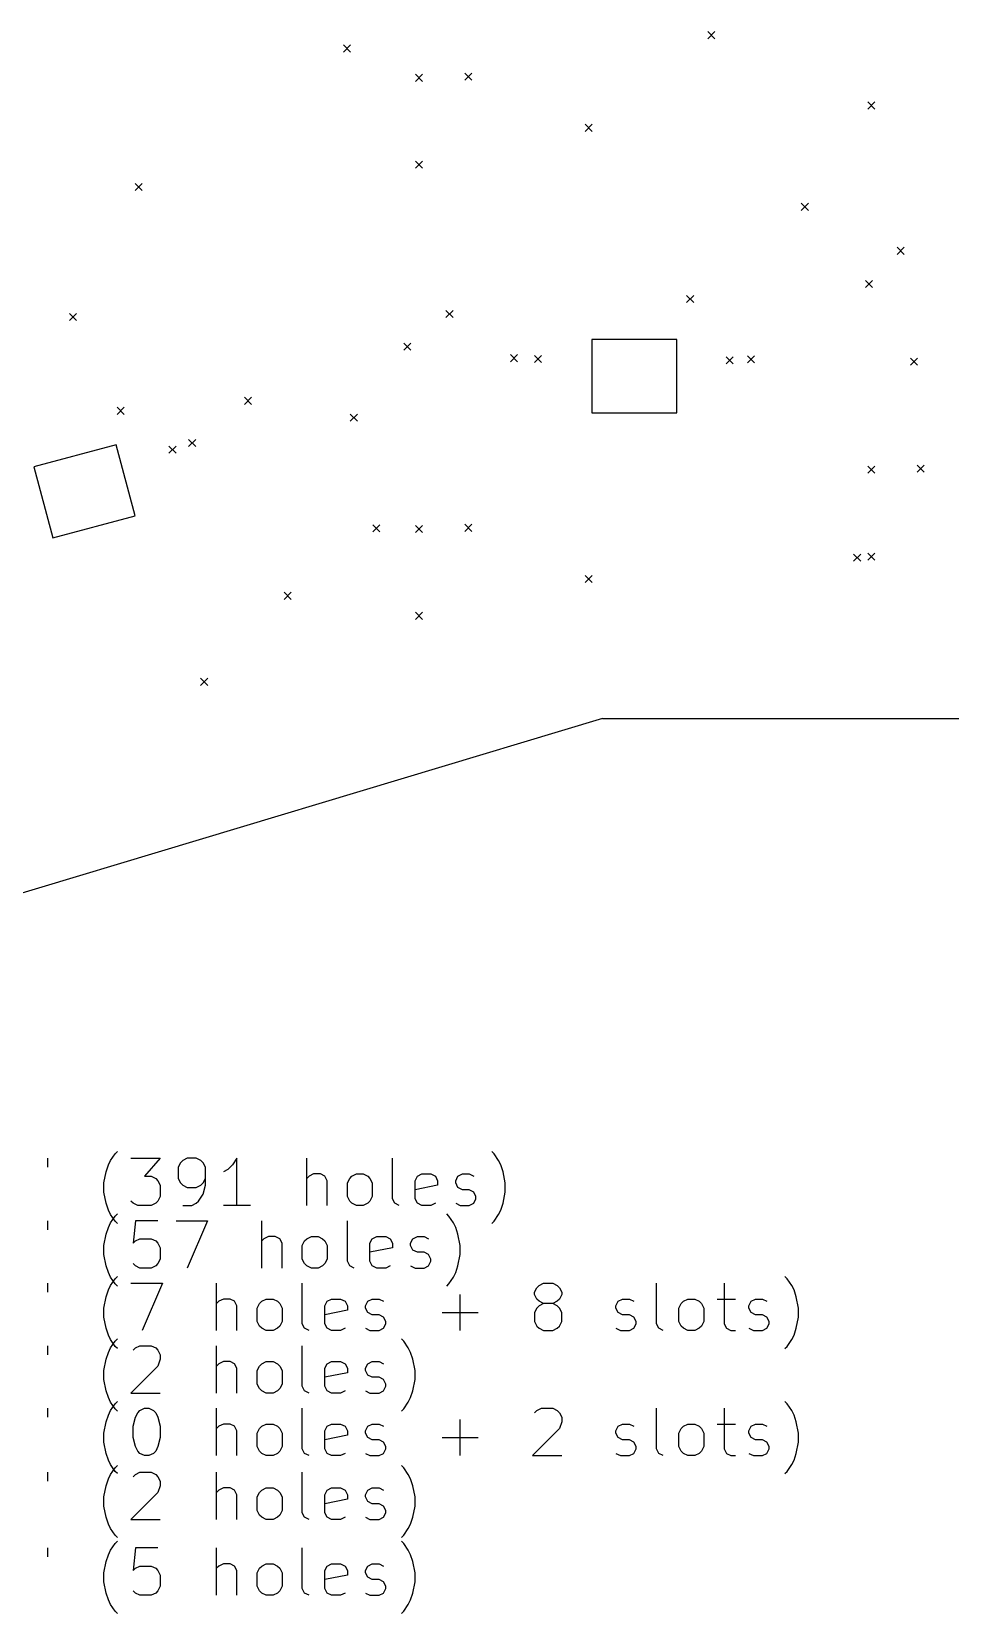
# Model space of a CAD drawing. Extents: x 80 to 226, y -171 to -35.
# Drawn here: x 114.2 to 152.9, y -171.2 to -104.4 of the extents above; entities that cross this region are included whole.
import ezdxf

# ---------------------------------------------------------------- set-up
doc = ezdxf.new("R2010")
doc.units = 0
doc.layers.add('BLACK', color=7, linetype='CONTINUOUS')

msp = doc.modelspace()

# ---------------------------------------------------------------- linework, layer by layer
at = {"layer": 'BLACK', "linetype": 'CONTINUOUS'}
for p, q in [((142.7, -104.45), (143, -104.75)), ((143, -104.45), (142.7, -104.75)), ((127.31294, -105.01008), (127.61294, -105.31008)), ((127.61294, -105.01008), (127.31294, -105.31008)), ((130.356, -106.252), (130.656, -106.552)), ((130.656, -106.252), (130.356, -106.552)), ((132.442, -106.204), (132.742, -106.504)), ((132.742, -106.204), (132.442, -106.504)), ((149.456001, -107.419002), (149.756001, -107.719002)), ((149.756001, -107.419002), (149.456001, -107.719002)), ((137.524001, -108.361001), (137.824001, -108.661001)), ((137.824001, -108.361001), (137.524001, -108.661001)), ((130.356, -109.919), (130.656, -110.219)), ((130.656, -109.919), (130.356, -110.219)), ((118.523999, -110.861), (118.823999, -111.161)), ((118.823999, -110.861), (118.523999, -111.161)), ((146.65, -111.7), (146.95, -112)), ((146.95, -111.7), (146.65, -112)), ((150.694181, -113.554701), (150.994181, -113.854701)), ((150.994181, -113.554701), (150.694181, -113.854701)), ((149.36362, -114.95464), (149.66362, -115.25464)), ((149.66362, -114.95464), (149.36362, -115.25464)), ((141.80712, -115.58964), (142.10712, -115.88964)), ((142.10712, -115.58964), (141.80712, -115.88964)), ((115.75, -116.35), (116.05, -116.65)), ((116.05, -116.35), (115.75, -116.65)), ((131.64712, -116.22464), (131.94712, -116.52464)), ((131.94712, -116.22464), (131.64712, -116.52464)), ((137.799999, -117.451), (137.799999, -120.551)), ((141.399999, -117.451), (137.799999, -117.451)), ((141.399999, -120.551), (141.399999, -117.451)), ((129.86912, -117.599989), (130.16912, -117.899989)), ((130.16912, -117.599989), (129.86912, -117.899989)), ((134.37, -118.089), (134.67, -118.389)), ((134.67, -118.089), (134.37, -118.389)), ((135.378589, -118.12287), (135.678589, -118.42287)), ((135.678589, -118.12287), (135.378589, -118.42287)), ((143.477289, -118.176841), (143.777289, -118.476841)), ((143.777289, -118.176841), (143.477289, -118.476841)), ((144.376, -118.138), (144.676, -118.438)), ((144.676, -118.138), (144.376, -118.438)), ((151.262407, -118.241594), (151.562407, -118.541594)), ((151.562407, -118.241594), (151.262407, -118.541594)), ((123.13812, -119.889736), (123.43812, -120.189736)), ((123.43812, -119.889736), (123.13812, -120.189736)), ((117.754931, -120.313425), (118.054931, -120.613425)), ((118.054931, -120.313425), (117.754931, -120.613425)), ((127.604357, -120.597876), (127.904357, -120.897876)), ((127.904357, -120.597876), (127.604357, -120.897876)), ((137.799999, -120.551), (141.399999, -120.551)), ((117.721306, -121.898055), (114.243973, -122.829804)), ((118.523645, -124.892425), (117.721306, -121.898055)), ((119.946468, -121.957581), (120.246468, -122.257581)), ((120.246468, -121.957581), (119.946468, -122.257581)), ((120.779824, -121.672845), (121.079824, -121.972845)), ((121.079824, -121.672845), (120.779824, -121.972845)), ((114.243973, -122.829804), (115.046312, -125.824174)), ((149.456, -122.802), (149.756, -123.102)), ((149.756, -122.802), (149.456, -123.102)), ((151.542, -122.754), (151.842, -123.054)), ((151.842, -122.754), (151.542, -123.054)), ((115.046312, -125.824174), (118.523645, -124.892425)), ((128.555, -125.27852), (128.855, -125.57852)), ((128.855, -125.27852), (128.555, -125.57852)), ((130.356, -125.302), (130.656, -125.602)), ((130.656, -125.302), (130.356, -125.602)), ((132.442, -125.254), (132.742, -125.554)), ((132.742, -125.254), (132.442, -125.554)), ((148.857881, -126.516503), (149.157881, -126.816503)), ((149.157881, -126.516503), (148.857881, -126.816503)), ((149.456001, -126.469002), (149.756001, -126.769002)), ((149.756001, -126.469002), (149.456001, -126.769002)), ((137.524, -127.411001), (137.824, -127.711001)), ((137.824, -127.411001), (137.524, -127.711001)), ((124.81406, -128.124976), (125.11406, -128.424976)), ((125.11406, -128.124976), (124.81406, -128.424976)), ((130.356, -128.969), (130.656, -129.269)), ((130.656, -128.969), (130.356, -129.269)), ((121.287042, -131.757044), (121.587042, -132.057044)), ((121.587042, -131.757044), (121.287042, -132.057044)), ((138.251328, -133.4495), (94.62, -146.5795)), ((138.251328, -133.4495), (187.225, -133.4495)), ((114.818318, -152.022734), (114.818318, -152.403686)), ((117.389747, -152.308448), (117.484985, -152.117972)), ((117.484985, -152.117972), (117.675461, -151.832257)), ((117.675461, -151.832257), (117.7707, -151.737019)), ((118.342128, -152.022734), (119.580223, -152.022734)), ((119.580223, -152.022734), (118.913556, -152.784638)), ((120.437366, -152.21321), (120.342128, -152.403686)), ((120.532604, -152.117972), (120.437366, -152.21321)), ((120.72308, -152.022734), (120.532604, -152.117972)), ((121.104033, -152.022734), (120.72308, -152.022734)), ((121.294509, -152.117972), (121.104033, -152.022734)), ((121.389747, -152.21321), (121.294509, -152.117972)), ((121.484985, -152.403686), (121.389747, -152.21321)), ((122.818318, -152.022734), (122.627842, -152.308448)), ((122.818318, -154.022734), (122.818318, -152.022734)), ((125.7707, -154.022734), (125.7707, -152.022734)), ((129.389748, -153.737019), (129.389748, -152.022734)), ((133.675463, -151.832257), (133.580225, -151.737019)), ((133.865939, -152.117972), (133.675463, -151.832257)), ((133.961177, -152.308448), (133.865939, -152.117972)), ((117.199271, -153.070353), (117.294509, -152.594162)), ((117.294509, -152.594162), (117.389747, -152.308448)), ((118.913556, -152.784638), (119.199271, -152.784638)), ((119.199271, -152.784638), (119.389747, -152.879876)), ((119.389747, -152.879876), (119.484985, -152.975115)), ((120.342128, -152.403686), (120.342128, -152.879876)), ((120.342128, -152.879876), (120.437366, -153.070353)), ((121.389747, -153.070353), (121.484985, -152.879876)), ((121.484985, -153.165591), (121.484985, -152.403686)), ((122.437366, -152.498924), (122.24689, -152.594162)), ((122.627842, -152.308448), (122.437366, -152.498924)), ((125.865938, -152.784638), (125.7707, -152.879876)), ((126.056414, -152.6894), (125.865938, -152.784638)), ((126.342129, -152.6894), (126.056414, -152.6894)), ((126.532605, -152.784638), (126.342129, -152.6894)), ((126.627843, -152.975115), (126.532605, -152.784638)), ((127.484986, -153.070353), (127.580224, -152.879876)), ((127.580224, -152.879876), (127.675462, -152.784638)), ((127.675462, -152.784638), (127.865938, -152.6894)), ((127.865938, -152.6894), (128.151653, -152.6894)), ((128.151653, -152.6894), (128.342129, -152.784638)), ((128.342129, -152.784638), (128.437367, -152.879876)), ((128.437367, -152.879876), (128.532605, -153.070353)), ((130.342129, -152.975115), (130.437367, -152.784638)), ((130.437367, -152.784638), (130.627843, -152.6894)), ((130.627843, -152.6894), (131.008796, -152.6894)), ((131.008796, -152.6894), (131.199272, -152.784638)), ((131.199272, -152.784638), (131.29451, -152.975115)), ((132.056415, -152.975115), (132.151653, -152.784638)), ((132.151653, -152.784638), (132.342129, -152.6894)), ((132.342129, -152.6894), (132.627843, -152.6894)), ((132.627843, -152.6894), (132.81832, -152.784638)), ((134.056415, -152.594162), (133.961177, -152.308448)), ((134.151653, -153.070353), (134.056415, -152.594162)), ((117.199271, -153.451305), (117.199271, -153.070353)), ((117.294509, -153.927496), (117.199271, -153.451305)), ((119.484985, -152.975115), (119.580223, -153.165591)), ((119.580223, -153.165591), (119.580223, -153.641781)), ((120.437366, -153.070353), (120.532604, -153.165591)), ((120.532604, -153.165591), (120.72308, -153.260829)), ((120.72308, -153.260829), (121.104033, -153.260829)), ((121.104033, -153.260829), (121.294509, -153.165591)), ((121.199271, -153.832257), (121.389747, -153.546543)), ((121.294509, -153.165591), (121.389747, -153.070353)), ((121.389747, -153.546543), (121.484985, -153.165591)), ((126.627843, -154.022734), (126.627843, -152.975115)), ((127.484986, -153.641781), (127.484986, -153.070353)), ((128.532605, -153.070353), (128.532605, -153.641781)), ((130.342129, -153.737019), (130.342129, -152.975115)), ((131.29451, -153.165591), (130.342129, -153.356067)), ((131.29451, -152.975115), (131.29451, -153.165591)), ((132.056415, -153.070353), (132.056415, -152.975115)), ((132.151653, -153.260829), (132.056415, -153.070353)), ((132.342129, -153.356067), (132.151653, -153.260829)), ((132.627843, -153.356067), (132.342129, -153.356067)), ((132.81832, -153.451305), (132.627843, -153.356067)), ((132.913558, -153.641781), (132.81832, -153.451305)), ((134.056415, -153.927496), (134.151653, -153.451305)), ((134.151653, -153.451305), (134.151653, -153.070353)), ((117.389747, -154.21321), (117.294509, -153.927496)), ((117.484985, -154.403686), (117.389747, -154.21321)), ((118.437366, -153.927496), (118.342128, -153.832257)), ((118.627842, -154.022734), (118.437366, -153.927496)), ((119.199271, -154.022734), (118.627842, -154.022734)), ((119.389747, -153.927496), (119.199271, -154.022734)), ((119.484985, -153.832257), (119.389747, -153.927496)), ((119.580223, -153.641781), (119.484985, -153.832257)), ((120.532604, -154.022734), (120.913556, -154.022734)), ((120.913556, -154.022734), (121.104033, -153.927496)), ((121.104033, -153.927496), (121.199271, -153.832257)), ((123.389747, -154.022734), (122.24689, -154.022734)), ((127.580224, -153.832257), (127.484986, -153.641781)), ((127.675462, -153.927496), (127.580224, -153.832257)), ((127.865938, -154.022734), (127.675462, -153.927496)), ((128.151653, -154.022734), (127.865938, -154.022734)), ((128.342129, -153.927496), (128.151653, -154.022734)), ((128.437367, -153.832257), (128.342129, -153.927496)), ((128.532605, -153.641781), (128.437367, -153.832257)), ((129.484986, -153.927496), (129.389748, -153.737019)), ((129.675462, -154.022734), (129.484986, -153.927496)), ((130.437367, -153.927496), (130.342129, -153.737019)), ((130.627843, -154.022734), (130.437367, -153.927496)), ((131.008796, -154.022734), (130.627843, -154.022734)), ((131.199272, -153.927496), (131.008796, -154.022734)), ((132.056415, -153.927496), (132.246891, -154.022734)), ((132.246891, -154.022734), (132.627843, -154.022734)), ((132.627843, -154.022734), (132.81832, -153.927496)), ((132.81832, -153.927496), (132.913558, -153.737019)), ((132.913558, -153.737019), (132.913558, -153.641781)), ((133.865939, -154.403686), (133.961177, -154.21321)), ((133.961177, -154.21321), (134.056415, -153.927496)), ((114.818318, -154.662734), (114.818318, -155.043686)), ((117.294509, -155.234162), (117.389747, -154.948448)), ((117.389747, -154.948448), (117.484985, -154.757972)), ((117.675461, -154.6894), (117.484985, -154.403686)), ((117.484985, -154.757972), (117.675461, -154.472257)), ((117.675461, -154.472257), (117.7707, -154.377019)), ((117.7707, -154.784638), (117.675461, -154.6894)), ((118.532604, -154.662734), (118.437366, -155.615115)), ((119.484985, -154.662734), (118.532604, -154.662734)), ((120.24689, -154.662734), (121.580223, -154.662734)), ((121.580223, -154.662734), (120.72308, -156.662734)), ((123.865938, -156.662734), (123.865938, -154.662734)), ((127.484986, -156.377019), (127.484986, -154.662734)), ((131.770701, -154.472257), (131.675463, -154.377019)), ((131.961177, -154.757972), (131.770701, -154.472257)), ((132.056415, -154.948448), (131.961177, -154.757972)), ((132.151653, -155.234162), (132.056415, -154.948448)), ((133.580225, -154.784638), (133.675463, -154.6894)), ((133.675463, -154.6894), (133.865939, -154.403686)), ((117.199271, -155.710353), (117.294509, -155.234162)), ((118.437366, -155.615115), (118.532604, -155.519876)), ((118.532604, -155.519876), (118.72308, -155.424638)), ((118.72308, -155.424638), (119.199271, -155.424638)), ((119.199271, -155.424638), (119.389747, -155.519876)), ((119.389747, -155.519876), (119.484985, -155.615115)), ((119.484985, -155.615115), (119.580223, -155.805591)), ((123.961176, -155.424638), (123.865938, -155.519876)), ((124.151652, -155.3294), (123.961176, -155.424638)), ((124.437367, -155.3294), (124.151652, -155.3294)), ((124.627843, -155.424638), (124.437367, -155.3294)), ((124.723081, -155.615115), (124.627843, -155.424638)), ((124.723081, -156.662734), (124.723081, -155.615115)), ((125.580224, -155.710353), (125.675462, -155.519876)), ((125.675462, -155.519876), (125.7707, -155.424638)), ((125.7707, -155.424638), (125.961176, -155.3294)), ((125.961176, -155.3294), (126.246891, -155.3294)), ((126.246891, -155.3294), (126.437367, -155.424638)), ((126.437367, -155.424638), (126.532605, -155.519876)), ((126.532605, -155.519876), (126.627843, -155.710353)), ((128.437367, -155.615115), (128.532605, -155.424638)), ((128.437367, -156.377019), (128.437367, -155.615115)), ((128.532605, -155.424638), (128.723081, -155.3294)), ((128.723081, -155.3294), (129.104034, -155.3294)), ((129.104034, -155.3294), (129.29451, -155.424638)), ((129.29451, -155.424638), (129.389748, -155.615115)), ((129.389748, -155.615115), (129.389748, -155.805591)), ((130.151653, -155.615115), (130.246891, -155.424638)), ((130.151653, -155.710353), (130.151653, -155.615115)), ((130.246891, -155.424638), (130.437367, -155.3294)), ((130.437367, -155.3294), (130.723081, -155.3294)), ((130.723081, -155.3294), (130.913558, -155.424638)), ((132.246891, -155.710353), (132.151653, -155.234162)), ((117.199271, -156.091305), (117.199271, -155.710353)), ((117.294509, -156.567496), (117.199271, -156.091305)), ((119.580223, -156.281781), (119.484985, -156.472257)), ((119.580223, -155.805591), (119.580223, -156.281781)), ((125.580224, -156.281781), (125.580224, -155.710353)), ((125.675462, -156.472257), (125.580224, -156.281781)), ((126.627843, -156.281781), (126.532605, -156.472257)), ((126.627843, -155.710353), (126.627843, -156.281781)), ((129.389748, -155.805591), (128.437367, -155.996067)), ((130.246891, -155.900829), (130.151653, -155.710353)), ((130.437367, -155.996067), (130.246891, -155.900829)), ((130.723081, -155.996067), (130.437367, -155.996067)), ((130.913558, -156.091305), (130.723081, -155.996067)), ((131.008796, -156.281781), (130.913558, -156.091305)), ((131.008796, -156.377019), (131.008796, -156.281781)), ((132.151653, -156.567496), (132.246891, -156.091305)), ((132.246891, -156.091305), (132.246891, -155.710353)), ((117.389747, -156.85321), (117.294509, -156.567496)), ((117.484985, -157.043686), (117.389747, -156.85321)), ((118.532604, -156.567496), (118.437366, -156.472257)), ((118.72308, -156.662734), (118.532604, -156.567496)), ((119.199271, -156.662734), (118.72308, -156.662734)), ((119.389747, -156.567496), (119.199271, -156.662734)), ((119.484985, -156.472257), (119.389747, -156.567496)), ((125.7707, -156.567496), (125.675462, -156.472257)), ((125.961176, -156.662734), (125.7707, -156.567496)), ((126.246891, -156.662734), (125.961176, -156.662734)), ((126.437367, -156.567496), (126.246891, -156.662734)), ((126.532605, -156.472257), (126.437367, -156.567496)), ((127.580224, -156.567496), (127.484986, -156.377019)), ((127.7707, -156.662734), (127.580224, -156.567496)), ((128.532605, -156.567496), (128.437367, -156.377019)), ((128.723081, -156.662734), (128.532605, -156.567496)), ((129.104034, -156.662734), (128.723081, -156.662734)), ((129.29451, -156.567496), (129.104034, -156.662734)), ((130.151653, -156.567496), (130.342129, -156.662734)), ((130.342129, -156.662734), (130.723081, -156.662734)), ((130.723081, -156.662734), (130.913558, -156.567496)), ((130.913558, -156.567496), (131.008796, -156.377019)), ((131.961177, -157.043686), (132.056415, -156.85321)), ((132.056415, -156.85321), (132.151653, -156.567496)), ((114.818318, -157.302734), (114.818318, -157.683686)), ((117.294509, -157.874162), (117.389747, -157.588448)), ((117.389747, -157.588448), (117.484985, -157.397972)), ((117.675461, -157.3294), (117.484985, -157.043686)), ((117.484985, -157.397972), (117.675461, -157.112257)), ((117.675461, -157.112257), (117.7707, -157.017019)), ((117.7707, -157.424638), (117.675461, -157.3294)), ((118.342128, -157.302734), (119.675461, -157.302734)), ((119.675461, -157.302734), (118.818318, -159.302734)), ((121.961176, -159.302734), (121.961176, -157.302734)), ((125.580224, -159.017019), (125.580224, -157.302734)), ((131.675463, -157.424638), (131.770701, -157.3294)), ((131.770701, -157.3294), (131.961177, -157.043686)), ((135.389749, -157.683686), (135.484987, -157.49321)), ((135.484987, -157.49321), (135.580225, -157.397972)), ((135.580225, -157.397972), (135.770701, -157.302734)), ((135.770701, -157.302734), (136.151654, -157.302734)), ((136.151654, -157.302734), (136.34213, -157.397972)), ((136.34213, -157.397972), (136.437368, -157.49321)), ((136.437368, -157.49321), (136.532606, -157.683686)), ((140.532607, -159.017019), (140.532607, -157.302734)), ((143.38975, -157.302734), (143.38975, -159.017019)), ((146.056417, -157.112257), (145.961179, -157.017019)), ((146.246893, -157.397972), (146.056417, -157.112257)), ((146.342131, -157.588448), (146.246893, -157.397972)), ((146.437369, -157.874162), (146.342131, -157.588448)), ((117.199271, -158.350353), (117.294509, -157.874162)), ((122.056414, -158.064638), (121.961176, -158.159876)), ((122.24689, -157.9694), (122.056414, -158.064638)), ((122.532605, -157.9694), (122.24689, -157.9694)), ((122.723081, -158.064638), (122.532605, -157.9694)), ((122.818319, -158.255115), (122.723081, -158.064638)), ((122.818319, -159.302734), (122.818319, -158.255115)), ((123.675462, -158.350353), (123.7707, -158.159876)), ((123.7707, -158.159876), (123.865938, -158.064638)), ((123.865938, -158.064638), (124.056414, -157.9694)), ((124.056414, -157.9694), (124.342129, -157.9694)), ((124.342129, -157.9694), (124.532605, -158.064638)), ((124.532605, -158.064638), (124.627843, -158.159876)), ((124.627843, -158.159876), (124.723081, -158.350353)), ((126.532605, -158.255115), (126.627843, -158.064638)), ((126.532605, -159.017019), (126.532605, -158.255115)), ((126.627843, -158.064638), (126.818319, -157.9694)), ((126.818319, -157.9694), (127.199272, -157.9694)), ((127.199272, -157.9694), (127.389748, -158.064638)), ((127.389748, -158.064638), (127.484986, -158.255115)), ((127.484986, -158.255115), (127.484986, -158.445591)), ((128.246891, -158.255115), (128.342129, -158.064638)), ((128.246891, -158.350353), (128.246891, -158.255115)), ((128.342129, -158.064638), (128.532605, -157.9694)), ((128.532605, -157.9694), (128.818319, -157.9694)), ((128.818319, -157.9694), (129.008796, -158.064638)), ((132.246892, -159.302734), (132.246892, -157.778924)), ((135.389749, -157.778924), (135.389749, -157.683686)), ((135.484987, -157.9694), (135.389749, -157.778924)), ((135.580225, -158.064638), (135.484987, -157.9694)), ((135.580225, -158.255115), (135.484987, -158.350353)), ((135.770701, -158.159876), (135.580225, -158.064638)), ((135.770701, -158.159876), (135.580225, -158.255115)), ((136.151654, -158.159876), (135.770701, -158.159876)), ((136.34213, -158.064638), (136.151654, -158.159876)), ((136.34213, -158.255115), (136.151654, -158.159876)), ((136.437368, -157.9694), (136.34213, -158.064638)), ((136.437368, -158.350353), (136.34213, -158.255115)), ((136.532606, -157.778924), (136.437368, -157.9694)), ((136.532606, -157.683686), (136.532606, -157.778924)), ((138.818321, -158.255115), (138.913559, -158.064638)), ((138.818321, -158.350353), (138.818321, -158.255115)), ((138.913559, -158.064638), (139.104035, -157.9694)), ((139.104035, -157.9694), (139.389749, -157.9694)), ((139.389749, -157.9694), (139.580226, -158.064638)), ((141.484988, -158.350353), (141.580226, -158.159876)), ((141.580226, -158.159876), (141.675464, -158.064638)), ((141.675464, -158.064638), (141.86594, -157.9694)), ((141.86594, -157.9694), (142.151655, -157.9694)), ((142.151655, -157.9694), (142.342131, -158.064638)), ((142.342131, -158.064638), (142.437369, -158.159876)), ((142.437369, -158.159876), (142.532607, -158.350353)), ((143.104036, -157.9694), (143.86594, -157.9694)), ((144.437369, -158.255115), (144.532607, -158.064638)), ((144.437369, -158.350353), (144.437369, -158.255115)), ((144.532607, -158.064638), (144.723083, -157.9694)), ((144.723083, -157.9694), (145.008797, -157.9694)), ((145.008797, -157.9694), (145.199274, -158.064638)), ((146.532607, -158.350353), (146.437369, -157.874162)), ((117.199271, -158.731305), (117.199271, -158.350353)), ((117.294509, -159.207496), (117.199271, -158.731305)), ((123.675462, -158.921781), (123.675462, -158.350353)), ((123.7707, -159.112257), (123.675462, -158.921781)), ((124.723081, -158.921781), (124.627843, -159.112257)), ((124.723081, -158.350353), (124.723081, -158.921781)), ((127.484986, -158.445591), (126.532605, -158.636067)), ((128.342129, -158.540829), (128.246891, -158.350353)), ((128.532605, -158.636067), (128.342129, -158.540829)), ((128.818319, -158.636067), (128.532605, -158.636067)), ((129.008796, -158.731305), (128.818319, -158.636067)), ((129.104034, -158.921781), (129.008796, -158.731305)), ((129.104034, -159.017019), (129.104034, -158.921781)), ((131.484987, -158.540829), (133.008797, -158.540829)), ((135.484987, -158.350353), (135.389749, -158.540829)), ((135.389749, -158.540829), (135.389749, -158.921781)), ((135.389749, -158.921781), (135.484987, -159.112257)), ((136.532606, -158.540829), (136.437368, -158.350353)), ((136.437368, -159.112257), (136.532606, -158.921781)), ((136.532606, -158.921781), (136.532606, -158.540829)), ((138.913559, -158.540829), (138.818321, -158.350353)), ((139.104035, -158.636067), (138.913559, -158.540829)), ((139.389749, -158.636067), (139.104035, -158.636067)), ((139.580226, -158.731305), (139.389749, -158.636067)), ((139.675464, -158.921781), (139.580226, -158.731305)), ((139.675464, -159.017019), (139.675464, -158.921781)), ((141.484988, -158.921781), (141.484988, -158.350353)), ((141.580226, -159.112257), (141.484988, -158.921781)), ((142.532607, -158.921781), (142.437369, -159.112257)), ((142.532607, -158.350353), (142.532607, -158.921781)), ((144.532607, -158.540829), (144.437369, -158.350353)), ((144.723083, -158.636067), (144.532607, -158.540829)), ((145.008797, -158.636067), (144.723083, -158.636067)), ((145.199274, -158.731305), (145.008797, -158.636067)), ((145.294512, -158.921781), (145.199274, -158.731305)), ((145.294512, -159.017019), (145.294512, -158.921781)), ((146.437369, -159.207496), (146.532607, -158.731305)), ((146.532607, -158.731305), (146.532607, -158.350353)), ((117.389747, -159.49321), (117.294509, -159.207496)), ((117.484985, -159.683686), (117.389747, -159.49321)), ((123.865938, -159.207496), (123.7707, -159.112257)), ((124.056414, -159.302734), (123.865938, -159.207496)), ((124.342129, -159.302734), (124.056414, -159.302734)), ((124.532605, -159.207496), (124.342129, -159.302734)), ((124.627843, -159.112257), (124.532605, -159.207496)), ((125.675462, -159.207496), (125.580224, -159.017019)), ((125.865938, -159.302734), (125.675462, -159.207496)), ((126.627843, -159.207496), (126.532605, -159.017019)), ((126.818319, -159.302734), (126.627843, -159.207496)), ((127.199272, -159.302734), (126.818319, -159.302734)), ((127.389748, -159.207496), (127.199272, -159.302734)), ((128.246891, -159.207496), (128.437367, -159.302734)), ((128.437367, -159.302734), (128.818319, -159.302734)), ((128.818319, -159.302734), (129.008796, -159.207496)), ((129.008796, -159.207496), (129.104034, -159.017019)), ((135.484987, -159.112257), (135.580225, -159.207496)), ((135.580225, -159.207496), (135.770701, -159.302734)), ((135.770701, -159.302734), (136.151654, -159.302734)), ((136.151654, -159.302734), (136.34213, -159.207496)), ((136.34213, -159.207496), (136.437368, -159.112257)), ((138.818321, -159.207496), (139.008797, -159.302734)), ((139.008797, -159.302734), (139.389749, -159.302734)), ((139.389749, -159.302734), (139.580226, -159.207496)), ((139.580226, -159.207496), (139.675464, -159.017019)), ((140.627845, -159.207496), (140.532607, -159.017019)), ((140.818321, -159.302734), (140.627845, -159.207496)), ((141.675464, -159.207496), (141.580226, -159.112257)), ((141.86594, -159.302734), (141.675464, -159.207496)), ((142.151655, -159.302734), (141.86594, -159.302734)), ((142.342131, -159.207496), (142.151655, -159.302734)), ((142.437369, -159.112257), (142.342131, -159.207496)), ((143.38975, -159.017019), (143.484988, -159.207496)), ((143.484988, -159.207496), (143.675464, -159.302734)), ((143.675464, -159.302734), (143.86594, -159.302734)), ((144.437369, -159.207496), (144.627845, -159.302734)), ((144.627845, -159.302734), (145.008797, -159.302734)), ((145.008797, -159.302734), (145.199274, -159.207496)), ((145.199274, -159.207496), (145.294512, -159.017019)), ((146.246893, -159.683686), (146.342131, -159.49321)), ((146.342131, -159.49321), (146.437369, -159.207496)), ((114.818318, -159.942734), (114.818318, -160.323686)), ((117.294509, -160.514162), (117.389747, -160.228448)), ((117.389747, -160.228448), (117.484985, -160.037972)), ((117.675461, -159.9694), (117.484985, -159.683686)), ((117.484985, -160.037972), (117.675461, -159.752257)), ((117.675461, -159.752257), (117.7707, -159.657019)), ((117.7707, -160.064638), (117.675461, -159.9694)), ((118.437366, -160.13321), (118.532604, -160.037972)), ((118.532604, -160.037972), (118.72308, -159.942734)), ((118.72308, -159.942734), (119.199271, -159.942734)), ((119.199271, -159.942734), (119.389747, -160.037972)), ((119.389747, -160.037972), (119.484985, -160.13321)), ((119.484985, -160.13321), (119.580223, -160.323686)), ((121.961176, -161.942734), (121.961176, -159.942734)), ((125.580224, -161.657019), (125.580224, -159.942734)), ((129.865939, -159.752257), (129.770701, -159.657019)), ((130.056415, -160.037972), (129.865939, -159.752257)), ((130.151653, -160.228448), (130.056415, -160.037972)), ((130.246891, -160.514162), (130.151653, -160.228448)), ((145.961179, -160.064638), (146.056417, -159.9694)), ((146.056417, -159.9694), (146.246893, -159.683686)), ((117.199271, -160.990353), (117.294509, -160.514162)), ((119.484985, -160.799876), (118.342128, -161.942734)), ((119.580223, -160.514162), (119.484985, -160.799876)), ((119.580223, -160.323686), (119.580223, -160.514162)), ((122.056414, -160.704638), (121.961176, -160.799876)), ((122.24689, -160.6094), (122.056414, -160.704638)), ((122.532605, -160.6094), (122.24689, -160.6094)), ((122.723081, -160.704638), (122.532605, -160.6094)), ((122.818319, -160.895115), (122.723081, -160.704638)), ((122.818319, -161.942734), (122.818319, -160.895115)), ((123.675462, -160.990353), (123.7707, -160.799876)), ((123.7707, -160.799876), (123.865938, -160.704638)), ((123.865938, -160.704638), (124.056414, -160.6094)), ((124.056414, -160.6094), (124.342129, -160.6094)), ((124.342129, -160.6094), (124.532605, -160.704638)), ((124.532605, -160.704638), (124.627843, -160.799876)), ((124.627843, -160.799876), (124.723081, -160.990353)), ((126.532605, -160.895115), (126.627843, -160.704638)), ((126.532605, -161.657019), (126.532605, -160.895115)), ((126.627843, -160.704638), (126.818319, -160.6094)), ((126.818319, -160.6094), (127.199272, -160.6094)), ((127.199272, -160.6094), (127.389748, -160.704638)), ((127.389748, -160.704638), (127.484986, -160.895115)), ((127.484986, -160.895115), (127.484986, -161.085591)), ((128.246891, -160.895115), (128.342129, -160.704638)), ((128.246891, -160.990353), (128.246891, -160.895115)), ((128.342129, -160.704638), (128.532605, -160.6094)), ((128.532605, -160.6094), (128.818319, -160.6094)), ((128.818319, -160.6094), (129.008796, -160.704638)), ((130.342129, -160.990353), (130.246891, -160.514162)), ((117.199271, -161.371305), (117.199271, -160.990353)), ((117.294509, -161.847496), (117.199271, -161.371305)), ((123.675462, -161.561781), (123.675462, -160.990353)), ((123.7707, -161.752257), (123.675462, -161.561781)), ((124.723081, -161.561781), (124.627843, -161.752257)), ((124.723081, -160.990353), (124.723081, -161.561781)), ((127.484986, -161.085591), (126.532605, -161.276067)), ((128.342129, -161.180829), (128.246891, -160.990353)), ((128.532605, -161.276067), (128.342129, -161.180829)), ((128.818319, -161.276067), (128.532605, -161.276067)), ((129.008796, -161.371305), (128.818319, -161.276067)), ((129.104034, -161.561781), (129.008796, -161.371305)), ((129.104034, -161.657019), (129.104034, -161.561781)), ((130.246891, -161.847496), (130.342129, -161.371305)), ((130.342129, -161.371305), (130.342129, -160.990353)), ((117.389747, -162.13321), (117.294509, -161.847496)), ((117.484985, -162.323686), (117.389747, -162.13321)), ((117.675461, -162.392257), (117.7707, -162.297019)), ((118.342128, -161.942734), (119.580223, -161.942734)), ((123.865938, -161.847496), (123.7707, -161.752257)), ((124.056414, -161.942734), (123.865938, -161.847496)), ((124.342129, -161.942734), (124.056414, -161.942734)), ((124.532605, -161.847496), (124.342129, -161.942734)), ((124.627843, -161.752257), (124.532605, -161.847496)), ((125.675462, -161.847496), (125.580224, -161.657019)), ((125.865938, -161.942734), (125.675462, -161.847496)), ((126.627843, -161.847496), (126.532605, -161.657019)), ((126.818319, -161.942734), (126.627843, -161.847496)), ((127.199272, -161.942734), (126.818319, -161.942734)), ((127.389748, -161.847496), (127.199272, -161.942734)), ((128.246891, -161.847496), (128.437367, -161.942734)), ((128.437367, -161.942734), (128.818319, -161.942734)), ((128.818319, -161.942734), (129.008796, -161.847496)), ((129.008796, -161.847496), (129.104034, -161.657019)), ((130.056415, -162.323686), (130.151653, -162.13321)), ((130.151653, -162.13321), (130.246891, -161.847496)), ((146.056417, -162.392257), (145.961179, -162.297019)), ((114.818318, -162.582734), (114.818318, -162.963686)), ((117.294509, -163.154162), (117.389747, -162.868448)), ((117.389747, -162.868448), (117.484985, -162.677972)), ((117.675461, -162.6094), (117.484985, -162.323686)), ((117.484985, -162.677972), (117.675461, -162.392257)), ((117.7707, -162.704638), (117.675461, -162.6094)), ((118.437366, -163.344638), (118.532604, -162.963686)), ((118.532604, -162.963686), (118.627842, -162.77321)), ((118.627842, -162.77321), (118.72308, -162.677972)), ((118.72308, -162.677972), (118.913556, -162.582734)), ((118.913556, -162.582734), (119.104033, -162.582734)), ((119.104033, -162.582734), (119.294509, -162.677972)), ((119.294509, -162.677972), (119.389747, -162.77321)), ((119.389747, -162.77321), (119.484985, -162.963686)), ((119.484985, -162.963686), (119.580223, -163.344638)), ((121.961176, -164.582734), (121.961176, -162.582734)), ((125.580224, -164.297019), (125.580224, -162.582734)), ((129.770701, -162.704638), (129.865939, -162.6094)), ((129.865939, -162.6094), (130.056415, -162.323686)), ((135.389749, -162.77321), (135.484987, -162.677972)), ((135.484987, -162.677972), (135.675463, -162.582734)), ((135.675463, -162.582734), (136.151654, -162.582734)), ((136.151654, -162.582734), (136.34213, -162.677972)), ((136.34213, -162.677972), (136.437368, -162.77321)), ((136.437368, -162.77321), (136.532606, -162.963686)), ((136.532606, -162.963686), (136.532606, -163.154162)), ((140.532607, -164.297019), (140.532607, -162.582734)), ((143.38975, -162.582734), (143.38975, -164.297019)), ((146.246893, -162.677972), (146.056417, -162.392257)), ((146.342131, -162.868448), (146.246893, -162.677972)), ((146.437369, -163.154162), (146.342131, -162.868448)), ((117.199271, -163.630353), (117.294509, -163.154162)), ((117.199271, -164.011305), (117.199271, -163.630353)), ((118.437366, -163.820829), (118.437366, -163.344638)), ((119.580223, -163.344638), (119.580223, -163.820829)), ((122.056414, -163.344638), (121.961176, -163.439876)), ((122.24689, -163.2494), (122.056414, -163.344638)), ((122.532605, -163.2494), (122.24689, -163.2494)), ((122.723081, -163.344638), (122.532605, -163.2494)), ((122.818319, -163.535115), (122.723081, -163.344638)), ((122.818319, -164.582734), (122.818319, -163.535115)), ((123.675462, -163.630353), (123.7707, -163.439876)), ((123.675462, -164.201781), (123.675462, -163.630353)), ((123.7707, -163.439876), (123.865938, -163.344638)), ((123.865938, -163.344638), (124.056414, -163.2494)), ((124.056414, -163.2494), (124.342129, -163.2494)), ((124.342129, -163.2494), (124.532605, -163.344638)), ((124.532605, -163.344638), (124.627843, -163.439876)), ((124.627843, -163.439876), (124.723081, -163.630353)), ((124.723081, -163.630353), (124.723081, -164.201781)), ((126.532605, -163.535115), (126.627843, -163.344638)), ((126.532605, -164.297019), (126.532605, -163.535115)), ((126.627843, -163.344638), (126.818319, -163.2494)), ((126.818319, -163.2494), (127.199272, -163.2494)), ((127.199272, -163.2494), (127.389748, -163.344638)), ((127.389748, -163.344638), (127.484986, -163.535115)), ((127.484986, -163.535115), (127.484986, -163.725591)), ((128.246891, -163.535115), (128.342129, -163.344638)), ((128.246891, -163.630353), (128.246891, -163.535115)), ((128.342129, -163.820829), (128.246891, -163.630353)), ((128.342129, -163.344638), (128.532605, -163.2494)), ((128.532605, -163.2494), (128.818319, -163.2494)), ((128.818319, -163.2494), (129.008796, -163.344638)), ((132.246892, -164.582734), (132.246892, -163.058924)), ((136.437368, -163.439876), (135.294511, -164.582734)), ((136.532606, -163.154162), (136.437368, -163.439876)), ((138.818321, -163.535115), (138.913559, -163.344638)), ((138.818321, -163.630353), (138.818321, -163.535115)), ((138.913559, -163.820829), (138.818321, -163.630353)), ((138.913559, -163.344638), (139.104035, -163.2494)), ((139.104035, -163.2494), (139.389749, -163.2494)), ((139.389749, -163.2494), (139.580226, -163.344638)), ((141.484988, -163.630353), (141.580226, -163.439876)), ((141.484988, -164.201781), (141.484988, -163.630353)), ((141.580226, -163.439876), (141.675464, -163.344638)), ((141.675464, -163.344638), (141.86594, -163.2494)), ((141.86594, -163.2494), (142.151655, -163.2494)), ((142.151655, -163.2494), (142.342131, -163.344638)), ((142.342131, -163.344638), (142.437369, -163.439876)), ((142.437369, -163.439876), (142.532607, -163.630353)), ((142.532607, -163.630353), (142.532607, -164.201781)), ((143.104036, -163.2494), (143.86594, -163.2494)), ((144.437369, -163.535115), (144.532607, -163.344638)), ((144.437369, -163.630353), (144.437369, -163.535115)), ((144.532607, -163.820829), (144.437369, -163.630353)), ((144.532607, -163.344638), (144.723083, -163.2494)), ((144.723083, -163.2494), (145.008797, -163.2494)), ((145.008797, -163.2494), (145.199274, -163.344638)), ((146.532607, -163.630353), (146.437369, -163.154162)), ((146.532607, -164.011305), (146.532607, -163.630353)), ((117.294509, -164.487496), (117.199271, -164.011305)), ((118.532604, -164.201781), (118.437366, -163.820829)), ((118.627842, -164.392257), (118.532604, -164.201781)), ((119.484985, -164.201781), (119.389747, -164.392257)), ((119.580223, -163.820829), (119.484985, -164.201781)), ((123.7707, -164.392257), (123.675462, -164.201781)), ((124.723081, -164.201781), (124.627843, -164.392257)), ((125.675462, -164.487496), (125.580224, -164.297019)), ((127.484986, -163.725591), (126.532605, -163.916067)), ((126.627843, -164.487496), (126.532605, -164.297019)), ((128.532605, -163.916067), (128.342129, -163.820829)), ((128.818319, -163.916067), (128.532605, -163.916067)), ((129.008796, -164.011305), (128.818319, -163.916067)), ((129.104034, -164.201781), (129.008796, -164.011305)), ((129.008796, -164.487496), (129.104034, -164.297019)), ((129.104034, -164.297019), (129.104034, -164.201781)), ((131.484987, -163.820829), (133.008797, -163.820829)), ((139.104035, -163.916067), (138.913559, -163.820829)), ((139.389749, -163.916067), (139.104035, -163.916067)), ((139.580226, -164.011305), (139.389749, -163.916067)), ((139.675464, -164.201781), (139.580226, -164.011305)), ((139.580226, -164.487496), (139.675464, -164.297019)), ((139.675464, -164.297019), (139.675464, -164.201781)), ((140.627845, -164.487496), (140.532607, -164.297019)), ((141.580226, -164.392257), (141.484988, -164.201781)), ((142.532607, -164.201781), (142.437369, -164.392257)), ((143.38975, -164.297019), (143.484988, -164.487496)), ((144.723083, -163.916067), (144.532607, -163.820829)), ((145.008797, -163.916067), (144.723083, -163.916067)), ((145.199274, -164.011305), (145.008797, -163.916067)), ((145.294512, -164.201781), (145.199274, -164.011305)), ((145.199274, -164.487496), (145.294512, -164.297019)), ((145.294512, -164.297019), (145.294512, -164.201781)), ((146.437369, -164.487496), (146.532607, -164.011305)), ((117.389747, -164.77321), (117.294509, -164.487496)), ((117.484985, -164.963686), (117.389747, -164.77321)), ((117.675461, -165.2494), (117.484985, -164.963686)), ((118.72308, -164.487496), (118.627842, -164.392257)), ((118.913556, -164.582734), (118.72308, -164.487496)), ((119.104033, -164.582734), (118.913556, -164.582734)), ((119.294509, -164.487496), (119.104033, -164.582734)), ((119.389747, -164.392257), (119.294509, -164.487496)), ((123.865938, -164.487496), (123.7707, -164.392257)), ((124.056414, -164.582734), (123.865938, -164.487496)), ((124.342129, -164.582734), (124.056414, -164.582734)), ((124.532605, -164.487496), (124.342129, -164.582734)), ((124.627843, -164.392257), (124.532605, -164.487496)), ((125.865938, -164.582734), (125.675462, -164.487496)), ((126.818319, -164.582734), (126.627843, -164.487496)), ((127.199272, -164.582734), (126.818319, -164.582734)), ((127.389748, -164.487496), (127.199272, -164.582734)), ((128.246891, -164.487496), (128.437367, -164.582734)), ((128.437367, -164.582734), (128.818319, -164.582734)), ((128.818319, -164.582734), (129.008796, -164.487496)), ((135.294511, -164.582734), (136.532606, -164.582734)), ((138.818321, -164.487496), (139.008797, -164.582734)), ((139.008797, -164.582734), (139.389749, -164.582734)), ((139.389749, -164.582734), (139.580226, -164.487496)), ((140.818321, -164.582734), (140.627845, -164.487496)), ((141.675464, -164.487496), (141.580226, -164.392257)), ((141.86594, -164.582734), (141.675464, -164.487496)), ((142.151655, -164.582734), (141.86594, -164.582734)), ((142.342131, -164.487496), (142.151655, -164.582734)), ((142.437369, -164.392257), (142.342131, -164.487496)), ((143.484988, -164.487496), (143.675464, -164.582734)), ((143.675464, -164.582734), (143.86594, -164.582734)), ((144.437369, -164.487496), (144.627845, -164.582734)), ((144.627845, -164.582734), (145.008797, -164.582734)), ((145.008797, -164.582734), (145.199274, -164.487496)), ((146.056417, -165.2494), (146.246893, -164.963686)), ((146.246893, -164.963686), (146.342131, -164.77321)), ((146.342131, -164.77321), (146.437369, -164.487496)), ((114.818318, -165.282734), (114.818318, -165.663686)), ((117.294509, -165.854162), (117.389747, -165.568448)), ((117.389747, -165.568448), (117.484985, -165.377972)), ((117.484985, -165.377972), (117.675461, -165.092257)), ((117.675461, -165.092257), (117.7707, -164.997019)), ((117.7707, -165.344638), (117.675461, -165.2494)), ((118.437366, -165.47321), (118.532604, -165.377972)), ((118.532604, -165.377972), (118.72308, -165.282734)), ((118.72308, -165.282734), (119.199271, -165.282734)), ((119.199271, -165.282734), (119.389747, -165.377972)), ((119.389747, -165.377972), (119.484985, -165.47321)), ((119.484985, -165.47321), (119.580223, -165.663686)), ((121.961176, -167.282734), (121.961176, -165.282734)), ((125.580224, -166.997019), (125.580224, -165.282734)), ((129.865939, -165.092257), (129.770701, -164.997019)), ((130.056415, -165.377972), (129.865939, -165.092257)), ((130.151653, -165.568448), (130.056415, -165.377972)), ((130.246891, -165.854162), (130.151653, -165.568448)), ((145.961179, -165.344638), (146.056417, -165.2494)), ((117.199271, -166.330353), (117.294509, -165.854162)), ((119.484985, -166.139876), (118.342128, -167.282734)), ((119.580223, -165.854162), (119.484985, -166.139876)), ((119.580223, -165.663686), (119.580223, -165.854162)), ((122.056414, -166.044638), (121.961176, -166.139876)), ((122.24689, -165.9494), (122.056414, -166.044638)), ((122.532605, -165.9494), (122.24689, -165.9494)), ((122.723081, -166.044638), (122.532605, -165.9494)), ((122.818319, -166.235115), (122.723081, -166.044638)), ((122.818319, -167.282734), (122.818319, -166.235115)), ((123.675462, -166.330353), (123.7707, -166.139876)), ((123.7707, -166.139876), (123.865938, -166.044638)), ((123.865938, -166.044638), (124.056414, -165.9494)), ((124.056414, -165.9494), (124.342129, -165.9494)), ((124.342129, -165.9494), (124.532605, -166.044638)), ((124.532605, -166.044638), (124.627843, -166.139876)), ((124.627843, -166.139876), (124.723081, -166.330353)), ((126.532605, -166.235115), (126.627843, -166.044638)), ((126.532605, -166.997019), (126.532605, -166.235115)), ((126.627843, -166.044638), (126.818319, -165.9494)), ((126.818319, -165.9494), (127.199272, -165.9494)), ((127.199272, -165.9494), (127.389748, -166.044638)), ((127.389748, -166.044638), (127.484986, -166.235115)), ((127.484986, -166.235115), (127.484986, -166.425591)), ((128.246891, -166.235115), (128.342129, -166.044638)), ((128.246891, -166.330353), (128.246891, -166.235115)), ((128.342129, -166.044638), (128.532605, -165.9494)), ((128.532605, -165.9494), (128.818319, -165.9494)), ((128.818319, -165.9494), (129.008796, -166.044638)), ((130.342129, -166.330353), (130.246891, -165.854162)), ((117.199271, -166.711305), (117.199271, -166.330353)), ((117.294509, -167.187496), (117.199271, -166.711305)), ((123.675462, -166.901781), (123.675462, -166.330353)), ((123.7707, -167.092257), (123.675462, -166.901781)), ((124.723081, -166.901781), (124.627843, -167.092257)), ((124.723081, -166.330353), (124.723081, -166.901781)), ((127.484986, -166.425591), (126.532605, -166.616067)), ((128.342129, -166.520829), (128.246891, -166.330353)), ((128.532605, -166.616067), (128.342129, -166.520829)), ((128.818319, -166.616067), (128.532605, -166.616067)), ((129.008796, -166.711305), (128.818319, -166.616067)), ((129.104034, -166.901781), (129.008796, -166.711305)), ((129.104034, -166.997019), (129.104034, -166.901781)), ((130.246891, -167.187496), (130.342129, -166.711305)), ((130.342129, -166.711305), (130.342129, -166.330353)), ((117.389747, -167.47321), (117.294509, -167.187496)), ((117.484985, -167.663686), (117.389747, -167.47321)), ((118.342128, -167.282734), (119.580223, -167.282734)), ((123.865938, -167.187496), (123.7707, -167.092257)), ((124.056414, -167.282734), (123.865938, -167.187496)), ((124.342129, -167.282734), (124.056414, -167.282734)), ((124.532605, -167.187496), (124.342129, -167.282734)), ((124.627843, -167.092257), (124.532605, -167.187496)), ((125.675462, -167.187496), (125.580224, -166.997019)), ((125.865938, -167.282734), (125.675462, -167.187496)), ((126.627843, -167.187496), (126.532605, -166.997019)), ((126.818319, -167.282734), (126.627843, -167.187496)), ((127.199272, -167.282734), (126.818319, -167.282734)), ((127.389748, -167.187496), (127.199272, -167.282734)), ((128.246891, -167.187496), (128.437367, -167.282734)), ((128.437367, -167.282734), (128.818319, -167.282734)), ((128.818319, -167.282734), (129.008796, -167.187496)), ((129.008796, -167.187496), (129.104034, -166.997019)), ((130.056415, -167.663686), (130.151653, -167.47321)), ((130.151653, -167.47321), (130.246891, -167.187496)), ((117.675461, -167.9494), (117.484985, -167.663686)), ((117.484985, -168.577972), (117.675461, -168.292257)), ((117.7707, -168.044638), (117.675461, -167.9494)), ((117.675461, -168.292257), (117.7707, -168.197019)), ((129.770701, -168.044638), (129.865939, -167.9494)), ((129.865939, -168.292257), (129.770701, -168.197019)), ((129.865939, -167.9494), (130.056415, -167.663686)), ((130.056415, -168.577972), (129.865939, -168.292257)), ((114.818318, -168.482734), (114.818318, -168.863686)), ((117.294509, -169.054162), (117.389747, -168.768448)), ((117.389747, -168.768448), (117.484985, -168.577972)), ((118.532604, -168.482734), (118.437366, -169.435115)), ((119.484985, -168.482734), (118.532604, -168.482734)), ((121.961176, -170.482734), (121.961176, -168.482734)), ((125.580224, -170.197019), (125.580224, -168.482734)), ((130.151653, -168.768448), (130.056415, -168.577972)), ((130.246891, -169.054162), (130.151653, -168.768448)), ((117.199271, -169.530353), (117.294509, -169.054162)), ((117.199271, -169.911305), (117.199271, -169.530353)), ((118.437366, -169.435115), (118.532604, -169.339876)), ((118.532604, -169.339876), (118.72308, -169.244638)), ((118.72308, -169.244638), (119.199271, -169.244638)), ((119.199271, -169.244638), (119.389747, -169.339876)), ((119.389747, -169.339876), (119.484985, -169.435115)), ((119.484985, -169.435115), (119.580223, -169.625591)), ((119.580223, -169.625591), (119.580223, -170.101781)), ((122.056414, -169.244638), (121.961176, -169.339876)), ((122.24689, -169.1494), (122.056414, -169.244638)), ((122.532605, -169.1494), (122.24689, -169.1494)), ((122.723081, -169.244638), (122.532605, -169.1494)), ((122.818319, -169.435115), (122.723081, -169.244638)), ((122.818319, -170.482734), (122.818319, -169.435115)), ((123.675462, -169.530353), (123.7707, -169.339876)), ((123.675462, -170.101781), (123.675462, -169.530353)), ((123.7707, -169.339876), (123.865938, -169.244638)), ((123.865938, -169.244638), (124.056414, -169.1494)), ((124.056414, -169.1494), (124.342129, -169.1494)), ((124.342129, -169.1494), (124.532605, -169.244638)), ((124.532605, -169.244638), (124.627843, -169.339876)), ((124.627843, -169.339876), (124.723081, -169.530353)), ((124.723081, -169.530353), (124.723081, -170.101781)), ((126.532605, -169.435115), (126.627843, -169.244638)), ((126.532605, -170.197019), (126.532605, -169.435115)), ((127.484986, -169.625591), (126.532605, -169.816067)), ((126.627843, -169.244638), (126.818319, -169.1494)), ((126.818319, -169.1494), (127.199272, -169.1494)), ((127.199272, -169.1494), (127.389748, -169.244638)), ((127.389748, -169.244638), (127.484986, -169.435115)), ((127.484986, -169.435115), (127.484986, -169.625591)), ((128.246891, -169.435115), (128.342129, -169.244638)), ((128.246891, -169.530353), (128.246891, -169.435115)), ((128.342129, -169.720829), (128.246891, -169.530353)), ((128.342129, -169.244638), (128.532605, -169.1494)), ((128.532605, -169.1494), (128.818319, -169.1494)), ((128.818319, -169.1494), (129.008796, -169.244638)), ((130.342129, -169.530353), (130.246891, -169.054162)), ((130.342129, -169.911305), (130.342129, -169.530353)), ((117.294509, -170.387496), (117.199271, -169.911305)), ((118.532604, -170.387496), (118.437366, -170.292257)), ((119.484985, -170.292257), (119.389747, -170.387496)), ((119.580223, -170.101781), (119.484985, -170.292257)), ((123.7707, -170.292257), (123.675462, -170.101781)), ((123.865938, -170.387496), (123.7707, -170.292257)), ((124.627843, -170.292257), (124.532605, -170.387496)), ((124.723081, -170.101781), (124.627843, -170.292257)), ((125.675462, -170.387496), (125.580224, -170.197019)), ((126.627843, -170.387496), (126.532605, -170.197019)), ((128.532605, -169.816067), (128.342129, -169.720829)), ((128.818319, -169.816067), (128.532605, -169.816067)), ((129.008796, -169.911305), (128.818319, -169.816067)), ((129.104034, -170.101781), (129.008796, -169.911305)), ((129.008796, -170.387496), (129.104034, -170.197019)), ((129.104034, -170.197019), (129.104034, -170.101781)), ((130.246891, -170.387496), (130.342129, -169.911305)), ((117.389747, -170.67321), (117.294509, -170.387496)), ((117.484985, -170.863686), (117.389747, -170.67321)), ((117.675461, -171.1494), (117.484985, -170.863686)), ((118.72308, -170.482734), (118.532604, -170.387496)), ((119.199271, -170.482734), (118.72308, -170.482734)), ((119.389747, -170.387496), (119.199271, -170.482734)), ((124.056414, -170.482734), (123.865938, -170.387496)), ((124.342129, -170.482734), (124.056414, -170.482734)), ((124.532605, -170.387496), (124.342129, -170.482734)), ((125.865938, -170.482734), (125.675462, -170.387496)), ((126.818319, -170.482734), (126.627843, -170.387496)), ((127.199272, -170.482734), (126.818319, -170.482734)), ((127.389748, -170.387496), (127.199272, -170.482734)), ((128.246891, -170.387496), (128.437367, -170.482734)), ((128.437367, -170.482734), (128.818319, -170.482734)), ((128.818319, -170.482734), (129.008796, -170.387496)), ((129.865939, -171.1494), (130.056415, -170.863686)), ((130.056415, -170.863686), (130.151653, -170.67321)), ((130.151653, -170.67321), (130.246891, -170.387496)), ((117.7707, -171.244638), (117.675461, -171.1494)), ((129.770701, -171.244638), (129.865939, -171.1494))]:
    msp.add_line(p, q, dxfattribs=at)

doc.saveas('drawing.dxf')
